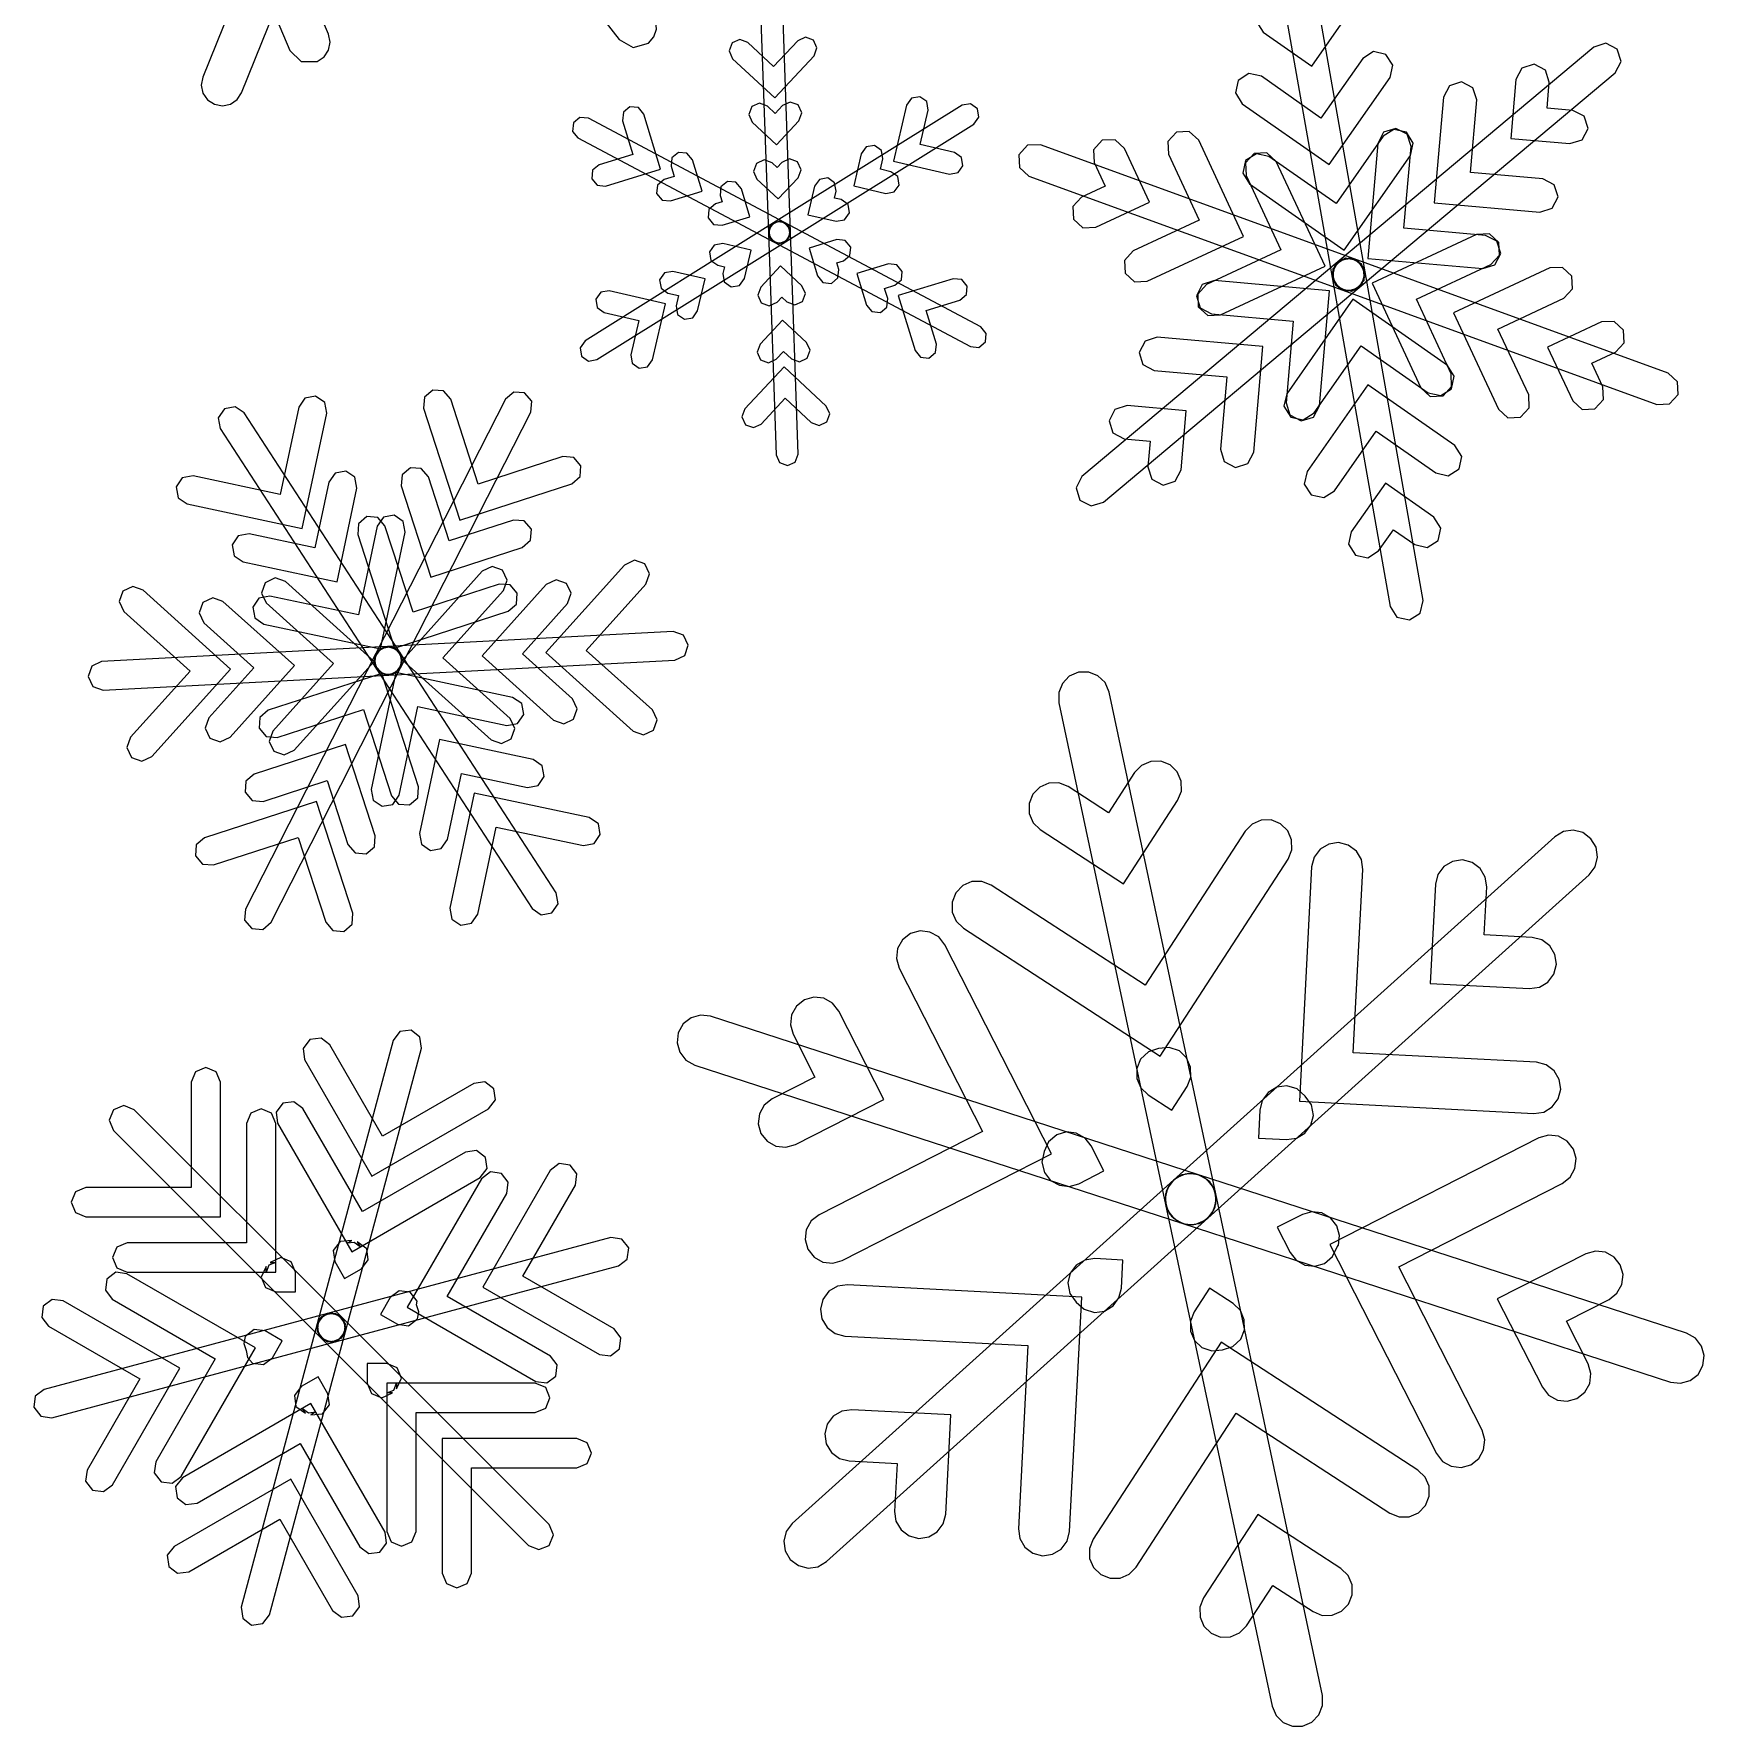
# Model space of a CAD drawing. Extents: x 1 to 82, y 2 to 123.
# Drawn here: x 4.8 to 82.4, y 1.7 to 80.3 of the extents above; entities that cross this region are included whole.
import ezdxf

# ---------------------------------------------------------------- set-up
doc = ezdxf.new("R2010")
doc.units = 0

msp = doc.modelspace()

# ---------------------------------------------------------------- linework, layer by layer
at = {"layer": 'Layer 1', "color": 7}
for points in [[(13.188893, 77.014453), (13.56724, 76.943743), (13.930716, 77.020927), (14.238729, 77.228774), (14.450687, 77.550053), (21.712627, 95.523993), (21.706153, 96.265816), (21.177027, 96.785787), (20.79868, 96.856497), (20.435204, 96.779313), (20.127191, 96.571466), (19.915233, 96.250187), (12.653293, 78.276247), (12.582583, 77.8979), (12.659767, 77.534424), (12.867614, 77.226411), (13.188893, 77.014453), (13.188893, 77.014453)], [(50.542827, 74.67241), (50.568712, 74.079538), (51.00624, 73.678617), (65.5783, 68.374817), (66.171172, 68.400702), (66.572093, 68.83823), (66.546208, 69.431102), (66.10868, 69.832023), (51.53662, 75.135823), (50.943748, 75.109938), (50.542827, 74.67241), (50.542827, 74.67241)], [(30.233819, 65.321831), (30.555291, 65.092527), (30.944749, 65.157699), (39.695369, 70.625679), (39.924673, 70.947151), (39.859501, 71.336609), (39.538029, 71.565913), (39.148571, 71.500741), (30.397951, 66.032761), (30.168647, 65.711289), (30.233819, 65.321831), (30.233819, 65.321831)], [(15.480421, 52.88049), (20.899616, 51.728606), (22.051441, 57.147686), (21.958739, 57.647688), (21.539631, 57.935688), (21.039701, 57.843004), (20.751688, 57.423994), (19.876113, 53.304553), (15.75673, 54.180244), (15.256728, 54.087542), (14.968727, 53.668434), (15.061411, 53.168503), (15.480421, 52.88049), (15.480421, 52.88049)], [(14.923904, 38.744377), (15.430853, 38.704479), (15.817533, 39.034734), (21.850253, 50.874594), (21.890151, 51.381543), (21.559896, 51.768223), (21.052947, 51.808121), (20.666267, 51.477866), (14.633547, 39.638006), (14.593649, 39.131057), (14.923904, 38.744377), (14.923904, 38.744377)], [(25.777707, 28.113988), (25.364279, 28.431181), (24.847654, 28.363128), (20.060439, 25.599261), (17.29641, 30.38657), (16.882983, 30.703763), (16.366357, 30.635709), (16.049165, 30.222282), (16.117218, 29.705657), (19.561997, 23.73925), (25.528438, 27.183901), (25.845721, 27.597314), (25.777707, 28.113988), (25.777707, 28.113988)], [(82.29768, 18.44977), (82.351922, 18.919582), (82.226162, 19.358489), (81.944999, 19.718215), (81.53303, 19.95048), (58.87943, 27.31108), (58.417958, 27.365699), (57.970711, 27.239562), (57.605779, 26.951873), (57.37872, 26.54643), (57.324101, 26.084958), (57.450238, 25.637711), (57.737927, 25.272779), (58.14337, 25.04572), (80.79697, 17.68512), (81.258442, 17.630501), (81.705689, 17.756638), (82.070621, 18.044327), (82.29768, 18.44977), (82.29768, 18.44977)], [(32.427388, 23.913681), (32.110173, 24.327083), (31.593549, 24.395098), (18.440989, 20.870878), (18.027587, 20.553663), (17.959572, 20.037039), (18.276787, 19.623637), (18.793411, 19.555622), (31.945971, 23.079842), (32.359373, 23.397057), (32.427388, 23.913681), (32.427388, 23.913681)], [(28.768751, 16.951267), (28.569316, 17.432727), (28.087834, 17.632111), (21.198419, 17.632044), (21.198358, 10.742594), (21.397735, 10.261157), (21.879146, 10.061715), (22.360583, 10.261092), (22.560025, 10.742502), (22.560088, 16.270449), (28.087871, 16.270479), (28.569309, 16.469856), (28.768751, 16.951267), (28.768751, 16.951267)]]:
    msp.add_lwpolyline(points, close=True, dxfattribs=at)
for points in [[(32.630664, 79.648974), (33.345585, 79.8473), (33.595992, 80.1396), (33.710887, 80.492967), (33.684896, 80.863634), (33.512645, 81.207833), (21.577726, 96.483827), (21.285425, 96.734235), (20.932058, 96.849129), (20.561391, 96.823138), (20.217193, 96.650886), (19.966785, 96.358585), (19.851891, 96.005218), (19.877882, 95.634551), (20.050134, 95.290353), (31.985052, 80.014358), (32.630664, 79.648974), (32.630664, 79.648974)], [(17.225017, 78.992214), (17.966801, 78.998783), (18.28427, 79.21631), (18.486676, 79.527868), (18.557504, 79.892587), (18.480242, 80.269596), (16.44315, 85.069025), (11.643825, 83.031686), (11.326356, 82.814159), (11.12395, 82.502601), (11.053122, 82.137883), (11.130384, 81.760873), (11.347911, 81.443403), (11.659469, 81.240998), (12.024188, 81.170169), (12.401198, 81.247431), (15.416195, 82.527222), (16.695986, 79.512225), (17.225017, 78.992214), (17.225017, 78.992214)], [(62.515472, 84.819826), (62.387109, 84.240451), (65.079913, 68.968777), (65.398768, 68.468285), (65.978133, 68.339843), (66.478625, 68.658698), (66.607067, 69.238063), (63.914262, 84.509737), (63.595407, 85.010229), (63.016043, 85.13867), (62.515472, 84.819826), (62.515472, 84.819826)], [(39.070061, 70.685874), (39.439972, 70.547602), (39.799289, 70.711351), (39.937578, 71.081212), (39.577479, 81.393462), (39.41373, 81.752777), (39.043868, 81.891067), (38.684552, 81.727318), (38.546262, 81.357457), (38.906362, 71.045208), (39.070061, 70.685874), (39.070061, 70.685874)], [(61.688125, 81.448186), (61.559732, 80.868885), (61.878516, 80.368434), (64.135862, 78.787777), (65.716519, 81.045123), (65.845006, 81.624491), (65.526179, 82.125016), (64.946812, 82.253503), (64.446286, 81.934677), (63.754989, 80.947474), (62.767929, 81.638719), (62.188568, 81.767074), (61.688125, 81.448186), (61.688125, 81.448186)], [(37.249568, 79.128815), (39.203983, 77.306318), (41.026479, 79.260732), (41.164729, 79.630557), (41.00102, 79.989839), (40.631131, 80.128174), (40.271775, 79.964412), (39.153011, 78.764616), (37.9533, 79.883433), (37.583421, 80.0217), (37.224109, 79.857921), (37.085859, 79.488096), (37.249568, 79.128815), (37.249568, 79.128815)], [(60.715275, 78.119996), (60.586787, 77.540628), (60.905613, 77.040102), (64.942478, 74.213537), (67.768992, 78.25026), (67.897478, 78.829628), (67.578652, 79.330154), (66.999284, 79.458641), (66.498758, 79.139815), (64.561606, 76.373235), (61.795027, 78.310387), (61.215726, 78.438781), (60.715275, 78.119996), (60.715275, 78.119996)], [(65.07102, 69.171043), (65.24953, 68.605033), (65.77591, 68.331017), (66.341877, 68.50946), (78.221132, 78.477334), (78.495148, 79.003713), (78.316706, 79.56968), (77.790326, 79.843697), (77.224359, 79.665254), (65.345103, 69.69738), (65.07102, 69.171043), (65.07102, 69.171043)], [(73.616738, 78.169676), (73.376597, 75.424422), (76.121851, 75.184281), (76.687737, 75.362737), (76.96175, 75.889037), (76.783366, 76.454998), (76.257045, 76.729079), (75.056589, 76.834025), (75.161588, 78.034623), (74.983101, 78.60059), (74.45669, 78.874574), (73.890723, 78.696087), (73.616738, 78.169676), (73.616738, 78.169676)], [(70.24795, 77.347993), (69.818427, 72.438836), (74.727725, 72.009261), (75.293692, 72.187749), (75.567676, 72.71416), (75.38922, 73.280047), (74.862919, 73.554059), (71.498419, 73.848439), (71.792799, 77.21294), (71.614312, 77.778907), (71.0879, 78.052891), (70.521934, 77.874403), (70.24795, 77.347993), (70.24795, 77.347993)], [(38.162109, 76.174768), (39.279858, 75.132351), (40.322222, 76.250186), (40.460557, 76.620075), (40.296795, 76.979431), (39.926915, 77.117697), (39.567604, 76.953919), (39.228919, 76.590788), (38.865788, 76.929472), (38.495908, 77.067739), (38.136596, 76.90396), (37.99833, 76.53408), (38.162109, 76.174768), (38.162109, 76.174768)], [(38.984439, 70.789711), (39.305911, 70.560407), (39.695369, 70.625579), (48.445989, 76.093559), (48.675293, 76.415031), (48.610121, 76.804489), (48.288649, 77.033793), (47.899191, 76.968621), (39.148571, 71.500641), (38.919267, 71.179169), (38.984439, 70.789711), (38.984439, 70.789711)], [(44.719599, 74.373527), (47.32338, 73.772394), (47.712854, 73.837563), (47.942162, 74.159051), (47.876993, 74.548524), (47.555505, 74.777832), (45.957162, 75.14684), (46.326171, 76.745183), (46.261002, 77.134657), (45.939514, 77.363965), (45.55004, 77.298796), (45.320732, 76.977308), (44.719599, 74.373527)], [(29.817836, 75.7566), (30.069041, 75.451946), (39.179761, 70.607677), (39.572812, 70.569833), (39.877503, 70.821001), (39.915347, 71.214052), (39.664179, 71.518743), (30.55346, 76.363013), (30.160408, 76.400856), (29.855717, 76.149688), (29.817836, 75.7566), (29.817836, 75.7566)], [(30.706565, 73.557166), (30.957719, 73.252526), (31.35072, 73.214663), (33.906268, 73.995947), (33.124984, 76.551495), (32.87383, 76.856135), (32.480829, 76.893998), (32.176112, 76.642847), (32.13824, 76.24979), (32.617904, 74.681039), (31.0491, 74.20146), (30.74438, 73.950262), (30.706565, 73.557166), (30.706565, 73.557166)], [(55.444904, 69.763363), (55.470864, 69.170525), (55.908357, 68.769679), (56.501155, 68.795529), (60.967542, 70.878121), (58.884757, 75.344419), (58.447264, 75.745264), (57.854466, 75.719414), (57.453621, 75.281921), (57.479471, 74.689123), (58.906819, 71.628164), (55.845859, 70.200815), (55.444904, 69.763363), (55.444904, 69.763363)], [(61.061736, 74.399285), (60.93325, 73.819917), (61.252075, 73.319391), (65.642107, 70.245511), (68.716129, 74.635491), (68.844484, 75.214851), (68.525596, 75.715295), (67.946228, 75.843781), (67.445702, 75.524955), (65.261235, 72.405209), (62.141631, 74.589624), (61.562262, 74.718111), (61.061736, 74.399285), (61.061736, 74.399285)], [(67.19887, 75.187729), (66.731881, 69.848865), (72.070692, 69.381734), (72.636658, 69.560222), (72.910643, 70.086632), (72.732155, 70.6526), (72.205744, 70.926584), (68.411873, 71.25847), (68.74381, 75.052482), (68.565323, 75.618449), (68.038912, 75.892433), (67.472951, 75.714049), (67.19887, 75.187729), (67.19887, 75.187729)], [(33.721012, 72.870437), (33.97221, 72.565716), (34.365306, 72.527901), (35.826953, 72.974742), (35.380027, 74.436335), (35.128876, 74.741051), (34.735818, 74.778923), (34.431102, 74.527772), (34.39323, 74.134715), (34.53845, 73.659865), (34.0636, 73.514645), (33.758884, 73.263494), (33.721012, 72.870437), (33.721012, 72.870437)], [(42.874961, 73.220873), (44.364165, 72.877061), (44.753639, 72.94223), (44.982947, 73.263718), (44.917778, 73.653191), (44.59629, 73.882499), (44.112525, 73.994186), (44.224211, 74.477952), (44.159043, 74.867426), (43.837555, 75.096734), (43.448081, 75.031565), (43.218773, 74.710077), (42.874961, 73.220873)], [(53.048875, 72.270063), (53.074835, 71.677225), (53.512373, 71.276283), (54.105268, 71.302178), (56.602754, 72.466775), (55.438158, 74.964262), (55.00062, 75.365205), (54.407726, 75.339309), (54.00688, 74.901816), (54.03273, 74.309019), (54.542032, 73.216817), (53.449831, 72.707516), (53.048875, 72.270063), (53.048875, 72.270063)], [(58.840355, 68.20311), (58.866262, 67.61013), (59.303801, 67.209187), (59.896695, 67.235083), (64.753716, 69.500065), (62.488927, 74.357177), (62.051389, 74.75812), (61.458495, 74.732224), (61.057552, 74.294686), (61.083448, 73.701792), (62.692994, 70.250108), (59.24131, 68.640562), (58.840355, 68.20311), (58.840355, 68.20311)], [(38.379574, 73.538417), (39.367665, 72.616978), (40.289189, 73.605121), (40.427456, 73.975001), (40.263677, 74.334313), (39.893797, 74.472579), (39.534486, 74.308801), (39.316779, 74.075329), (39.083307, 74.293035), (38.713473, 74.431353), (38.354148, 74.267662), (38.215812, 73.897773), (38.379574, 73.538417), (38.379574, 73.538417)], [(36.112944, 71.740654), (36.364095, 71.435938), (36.757152, 71.398065), (38.04926, 71.793149), (37.65423, 73.085173), (37.403032, 73.389892), (37.009936, 73.427707), (36.705292, 73.176507), (36.667486, 72.783467), (36.760812, 72.478187), (36.455532, 72.384862), (36.150816, 72.133711), (36.112944, 71.740654), (36.112944, 71.740654)], [(40.74046, 71.887092), (42.056929, 71.583159), (42.446403, 71.648327), (42.675711, 71.969815), (42.610542, 72.359289), (42.289054, 72.588597), (41.977937, 72.660351), (42.04983, 72.971437), (41.984662, 73.36091), (41.663174, 73.590218), (41.2737, 73.52505), (41.044392, 73.203562), (40.74046, 71.887092)], [(39.43016, 60.373625), (39.800072, 60.235353), (40.159388, 60.399102), (40.297678, 60.768963), (39.937578, 71.081212), (39.773829, 71.440529), (39.403968, 71.578818), (39.044651, 71.415069), (38.906362, 71.045208), (39.266461, 60.732958), (39.43016, 60.373625), (39.43016, 60.373625)], [(38.928555, 70.91233), (39.179761, 70.607677), (48.29048, 65.763407), (48.683532, 65.725564), (48.988223, 65.976732), (49.026066, 66.369783), (48.774899, 66.674474), (39.664179, 71.518743), (39.271128, 71.556587), (38.966437, 71.305419), (38.928555, 70.91233), (38.928555, 70.91233)], [(41.18971, 69.041247), (41.440908, 68.736527), (41.834004, 68.698712), (42.138648, 68.949913), (42.176454, 69.342953), (42.083128, 69.648233), (42.388408, 69.741558), (42.693124, 69.992709), (42.730996, 70.385766), (42.479845, 70.690482), (42.086788, 70.728355), (40.79468, 70.333271), (41.18971, 69.041247)], [(66.933264, 68.706775), (69.198053, 63.849663), (69.635591, 63.44872), (70.228485, 63.474616), (70.629428, 63.912154), (70.603532, 64.505048), (68.993986, 67.956732), (72.44567, 69.566278), (72.846613, 70.003816), (72.820718, 70.59671), (72.383179, 70.997653), (71.790285, 70.971757), (66.933264, 68.706775)], [(36.859367, 68.765505), (37.180766, 68.536202), (37.57024, 68.60137), (37.799548, 68.922858), (38.10348, 70.239328), (36.787011, 70.543261), (36.397537, 70.478093), (36.168229, 70.156605), (36.233398, 69.767131), (36.554886, 69.537823), (36.866003, 69.466069), (36.79411, 69.154983), (36.859367, 68.765505), (36.859367, 68.765505)], [(34.684986, 67.258991), (35.006385, 67.029686), (35.395859, 67.094855), (35.625167, 67.416343), (35.968979, 68.905547), (34.479775, 69.249359), (34.090301, 69.18419), (33.860993, 68.862702), (33.926162, 68.473229), (34.24765, 68.243921), (34.731415, 68.132234), (34.619729, 67.648468), (34.684986, 67.258991), (34.684986, 67.258991)], [(38.580263, 67.792107), (38.950143, 67.653841), (39.309454, 67.817619), (39.527161, 68.051091), (39.760633, 67.833385), (40.130468, 67.695066), (40.489793, 67.858758), (40.628128, 68.228647), (40.464366, 68.588003), (39.476275, 69.509442), (38.554751, 68.521299), (38.416484, 68.151419), (38.580263, 67.792107), (38.580263, 67.792107)], [(43.463913, 67.690085), (43.715064, 67.385369), (44.108122, 67.347497), (44.412838, 67.598648), (44.45071, 67.991705), (44.30549, 68.466555), (44.78034, 68.611775), (45.085056, 68.862926), (45.122928, 69.255983), (44.87173, 69.560704), (44.478634, 69.598519), (43.016987, 69.151678), (43.463913, 67.690085)], [(53.191764, 59.203169), (53.370274, 58.63716), (53.896654, 58.363143), (54.462621, 58.541586), (66.341877, 68.50946), (66.615893, 69.03584), (66.43745, 69.601807), (65.91107, 69.875823), (65.345103, 69.69738), (53.465848, 59.729506), (53.191764, 59.203169), (53.191764, 59.203169)], [(65.208276, 69.548152), (65.079913, 68.968777), (67.772718, 53.697103), (68.091573, 53.196611), (68.670937, 53.06817), (69.171429, 53.387024), (69.299871, 53.966389), (66.607067, 69.238063), (66.288212, 69.738555), (65.708847, 69.866997), (65.208276, 69.548152), (65.208276, 69.548152)], [(65.114887, 69.36861), (65.140772, 68.775738), (65.5783, 68.374817), (80.15036, 63.071017), (80.743232, 63.096902), (81.144153, 63.53443), (81.118268, 64.127302), (80.68074, 64.528223), (66.10868, 69.832023), (65.515808, 69.806138), (65.114887, 69.36861), (65.114887, 69.36861)], [(70.719438, 67.328719), (72.802223, 62.862421), (73.239716, 62.461576), (73.832514, 62.487426), (74.233359, 62.924919), (74.207509, 63.517717), (72.780161, 66.578676), (75.841121, 68.006025), (76.241966, 68.443518), (76.216116, 69.036315), (75.778623, 69.437161), (75.185825, 69.411311), (70.719438, 67.328719)], [(45.718957, 65.574925), (45.97011, 65.270285), (46.363111, 65.232422), (46.667827, 65.483573), (46.7057, 65.87663), (46.226036, 67.445381), (47.79484, 67.92496), (48.09956, 68.176158), (48.137375, 68.569254), (47.886221, 68.873894), (47.49322, 68.911757), (44.937672, 68.130472), (45.718957, 65.574925)], [(58.776337, 68.120208), (58.954825, 67.55424), (59.481236, 67.280256), (63.275107, 66.94837), (62.94317, 63.154358), (63.121657, 62.588391), (63.648068, 62.314407), (64.214029, 62.492791), (64.48811, 63.019111), (64.955099, 68.357974), (59.616288, 68.825106), (59.050322, 68.646618), (58.776337, 68.120208), (58.776337, 68.120208)], [(32.582942, 64.991706), (32.904426, 64.762455), (33.2939, 64.827624), (33.523208, 65.149112), (34.124341, 67.752893), (31.52056, 68.354026), (31.131086, 68.288857), (30.901778, 67.967369), (30.966947, 67.577896), (31.288435, 67.348588), (32.886778, 66.97958), (32.517769, 65.381237), (32.582942, 64.991706), (32.582942, 64.991706)], [(62.970851, 63.571349), (62.842496, 62.991989), (63.161384, 62.491545), (63.740752, 62.363059), (64.241278, 62.681885), (66.425745, 65.801631), (69.545349, 63.617216), (70.124718, 63.488729), (70.625244, 63.807555), (70.75373, 64.386923), (70.434905, 64.887449), (66.044873, 67.961328), (62.970851, 63.571349)], [(38.547145, 65.146989), (38.917025, 65.008723), (39.276336, 65.172501), (39.615021, 65.535632), (39.978152, 65.196948), (40.348032, 65.058681), (40.707344, 65.22246), (40.84561, 65.59234), (40.681831, 65.951652), (39.564082, 66.994069), (38.521718, 65.876234), (38.383383, 65.506345), (38.547145, 65.146989), (38.547145, 65.146989)], [(75.084225, 65.740065), (76.248822, 63.242578), (76.68636, 62.841635), (77.279254, 62.867531), (77.6801, 63.305024), (77.65425, 63.897821), (77.144948, 64.990023), (78.237149, 65.499324), (78.637995, 65.936817), (78.612145, 66.529615), (78.174607, 66.930557), (77.581712, 66.904662), (75.084225, 65.740065)], [(56.119304, 65.49268), (56.29776, 64.926793), (56.824061, 64.652781), (60.188561, 64.358401), (59.894181, 60.9939), (60.072668, 60.427933), (60.59908, 60.153949), (61.165046, 60.332437), (61.43903, 60.858847), (61.868553, 65.768004), (56.959255, 66.197579), (56.393288, 66.019091), (56.119304, 65.49268), (56.119304, 65.49268)], [(37.84292, 62.136581), (38.212809, 61.998246), (38.572165, 62.162008), (39.690929, 63.361804), (40.890639, 62.242986), (41.260519, 62.10472), (41.619831, 62.268499), (41.758081, 62.638324), (41.594372, 62.997605), (39.639958, 64.820102), (37.817461, 62.865687), (37.679211, 62.495862), (37.84292, 62.136581), (37.84292, 62.136581)], [(20.956624, 50.584237), (21.463573, 50.544339), (21.850253, 50.874594), (27.882973, 62.714454), (27.922871, 63.221403), (27.592616, 63.608083), (27.085667, 63.647981), (26.698987, 63.317726), (20.666267, 51.477866), (20.626369, 50.970917), (20.956624, 50.584237), (20.956624, 50.584237)], [(24.585859, 57.707), (29.782172, 59.39538), (30.168871, 59.725642), (30.208763, 60.232611), (29.878501, 60.61931), (29.371532, 60.659202), (25.439041, 59.381461), (24.1613, 63.313952), (23.831038, 63.700651), (23.324069, 63.740543), (22.93737, 63.410282), (22.897478, 62.903313), (24.585859, 57.707)], [(63.917988, 59.95658), (63.789502, 59.377212), (64.108328, 58.876686), (64.687696, 58.748199), (65.188222, 59.067025), (67.125374, 61.833605), (69.891953, 59.896453), (70.471254, 59.768059), (70.971705, 60.086844), (71.100193, 60.666212), (70.781367, 61.166738), (66.744502, 63.993303), (63.917988, 59.95658)], [(11.921909, 58.459352), (17.266244, 57.323475), (18.402237, 62.667751), (18.309535, 63.167752), (17.890427, 63.455753), (17.390497, 63.363069), (17.102484, 62.944059), (16.242798, 58.899537), (12.198161, 59.759281), (11.698159, 59.666579), (11.410158, 59.247471), (11.502791, 58.747413), (11.921909, 58.459352), (11.921909, 58.459352)], [(21.120076, 50.526295), (21.620117, 50.619012), (21.908142, 51.03809), (21.815478, 51.538087), (14.578219, 62.682506), (14.159141, 62.970531), (13.659144, 62.877867), (13.371119, 62.458789), (13.463782, 61.958791), (20.701042, 50.814373), (21.120076, 50.526295), (21.120076, 50.526295)], [(54.72523, 62.317803), (54.903614, 61.751842), (55.429935, 61.477761), (56.630391, 61.372815), (56.525392, 60.172217), (56.703879, 59.60625), (57.23029, 59.332266), (57.796257, 59.510753), (58.070242, 60.037164), (58.310383, 62.782418), (55.565129, 63.022559), (54.999243, 62.844103), (54.72523, 62.317803), (54.72523, 62.317803)], [(14.521909, 55.762496), (18.881693, 54.835824), (19.808365, 59.195608), (19.715751, 59.695595), (19.29673, 59.983667), (18.796672, 59.891035), (18.508612, 59.471917), (17.858249, 56.411886), (14.798102, 57.062308), (14.298099, 56.969606), (14.010099, 56.550498), (14.102801, 56.050496), (14.521909, 55.762496), (14.521909, 55.762496)], [(23.239278, 55.06419), (27.478372, 56.441456), (27.865071, 56.771717), (27.904963, 57.278687), (27.574701, 57.665386), (27.067732, 57.705278), (24.092401, 56.738536), (23.12566, 59.713867), (22.795399, 60.100566), (22.288429, 60.140458), (21.90173, 59.810197), (21.861838, 59.303227), (23.239278, 55.06419)], [(65.970461, 57.161717), (65.841974, 56.582349), (66.160801, 56.081824), (66.740168, 55.953337), (67.240694, 56.272163), (67.931991, 57.259366), (68.919051, 56.568121), (69.498412, 56.439766), (69.998855, 56.758654), (70.127248, 57.337955), (69.808464, 57.838406), (67.551118, 59.419063), (65.970461, 57.161717)], [(21.557245, 51.76302), (26.82634, 53.475049), (27.213039, 53.80531), (27.252931, 54.31228), (26.922669, 54.698979), (26.4157, 54.738871), (22.410368, 53.437366), (21.109038, 57.442755), (20.778777, 57.829454), (20.271807, 57.869346), (19.885108, 57.539084), (19.845216, 57.032115), (21.557245, 51.76302)], [(32.638195, 47.90386), (33.117592, 47.734103), (33.576596, 47.953088), (33.746379, 48.432431), (33.527484, 48.89143), (30.454561, 51.65827), (33.221343, 54.731076), (33.39104, 55.210372), (33.172171, 55.669303), (32.692829, 55.839086), (32.23383, 55.62019), (28.577934, 51.559871), (32.638195, 47.90386)], [(15.955124, 46.975493), (16.434466, 46.80571), (16.893465, 47.024606), (20.600573, 51.141701), (16.483361, 54.848867), (16.004066, 55.018564), (15.545135, 54.799696), (15.375351, 54.320353), (15.594247, 53.861354), (18.724004, 51.043417), (15.905952, 47.913719), (15.736255, 47.434424), (15.955124, 46.975493), (15.955124, 46.975493)], [(26.033159, 47.503593), (26.512454, 47.333896), (26.971385, 47.552764), (27.141169, 48.032107), (26.922273, 48.491106), (23.792516, 51.309043), (26.610568, 54.438741), (26.780265, 54.918036), (26.561396, 55.376967), (26.082054, 55.54675), (25.623055, 55.327854), (21.915947, 51.210759), (26.033159, 47.503593)], [(9.344349, 46.683157), (9.823691, 46.513374), (10.28269, 46.73227), (13.938586, 50.792589), (9.878325, 54.4486), (9.398928, 54.618357), (8.939924, 54.399372), (8.770141, 53.920029), (8.989036, 53.46103), (12.061959, 50.69419), (9.295178, 47.621383), (9.12548, 47.142088), (9.344349, 46.683157), (9.344349, 46.683157)], [(28.928151, 48.422137), (29.407494, 48.252353), (29.866493, 48.471249), (30.036277, 48.950591), (29.817381, 49.409591), (27.492472, 51.502996), (29.585818, 53.827789), (29.755575, 54.307186), (29.53659, 54.766189), (29.05724, 54.93586), (28.598305, 54.716903), (25.615845, 51.404597), (28.928151, 48.422137)], [(12.97993, 47.586271), (13.45928, 47.4166), (13.918215, 47.635557), (16.900675, 50.947863), (13.588369, 53.930323), (13.109026, 54.100107), (12.650027, 53.881211), (12.480243, 53.401869), (12.699139, 52.942869), (15.024048, 50.849464), (12.930702, 48.524671), (12.760945, 48.045274), (12.97993, 47.586271), (12.97993, 47.586271)], [(20.813674, 50.682415), (21.293035, 50.512737), (34.563014, 51.208178), (35.021988, 51.427102), (35.191732, 51.906446), (34.972809, 52.36542), (34.493465, 52.535165), (21.223485, 51.839723), (20.764511, 51.6208), (20.594767, 51.141455), (20.813674, 50.682415), (20.813674, 50.682415)], [(7.543694, 49.986974), (8.023055, 49.817295), (21.293035, 50.512737), (21.752009, 50.73166), (21.921753, 51.211005), (21.70283, 51.669979), (21.223485, 51.839723), (7.953506, 51.144282), (7.494532, 50.925358), (7.324788, 50.446014), (7.543694, 49.986974), (7.543694, 49.986974)], [(28.357336, 39.381876), (28.857376, 39.474593), (29.145401, 39.893671), (29.052738, 40.393669), (21.815478, 51.538087), (21.3964, 51.826112), (20.896403, 51.733448), (20.608378, 51.31437), (20.701042, 50.814373), (27.938301, 39.669954), (28.357336, 39.381876), (28.357336, 39.381876)], [(21.737729, 44.52312), (22.244713, 44.483114), (22.631412, 44.813376), (22.671304, 45.320345), (20.959275, 50.58944), (15.69018, 48.877411), (15.303481, 48.54715), (15.263589, 48.04018), (15.593851, 47.653481), (16.10082, 47.613589), (20.106152, 48.915094), (21.407482, 44.909705), (21.737729, 44.52312), (21.737729, 44.52312)], [(20.976889, 44.416772), (21.47682, 44.509455), (21.764833, 44.928465), (22.640408, 49.047906), (26.75979, 48.172216), (27.259792, 48.264918), (27.547793, 48.684026), (27.455109, 49.183957), (27.036099, 49.47197), (21.616904, 50.623854), (20.465079, 45.204774), (20.557781, 44.704772), (20.976889, 44.416772), (20.976889, 44.416772)], [(59.510345, 25.529752), (59.682477, 25.961378), (59.676334, 26.42602), (54.724001, 49.724913), (54.536067, 50.158896), (54.207703, 50.476116), (53.784349, 50.647062), (53.311446, 50.642226), (52.877463, 50.454293), (52.560244, 50.125929), (52.389297, 49.702575), (52.394133, 49.229673), (57.346466, 25.93078), (57.534399, 25.496796), (57.862763, 25.179577), (58.286117, 25.00863), (58.75902, 25.013466), (59.186036, 25.196878), (59.510345, 25.529752), (59.510345, 25.529752)], [(19.721048, 42.251892), (20.228091, 42.212002), (20.61479, 42.542263), (20.654682, 43.049233), (19.277242, 47.28827), (15.038148, 45.911004), (14.651449, 45.580743), (14.611557, 45.073773), (14.941819, 44.687074), (15.448788, 44.647182), (18.424119, 45.613924), (19.39086, 42.638593), (19.721048, 42.251892), (19.721048, 42.251892)], [(23.21979, 42.368793), (23.719848, 42.461425), (24.007908, 42.880543), (24.658271, 45.940574), (27.718418, 45.290152), (28.218421, 45.382854), (28.506421, 45.801962), (28.413719, 46.301964), (27.994611, 46.589964), (23.634827, 47.516636), (22.708155, 43.156852), (22.800769, 42.656865), (23.21979, 42.368793), (23.21979, 42.368793)], [(57.909361, 44.688809), (58.081577, 45.120462), (58.075478, 45.585161), (57.891995, 46.012147), (57.559065, 46.3364), (57.127412, 46.508616), (56.662712, 46.502518), (56.235727, 46.319035), (55.911473, 45.986105), (54.698304, 44.117658), (52.82993, 45.331049), (52.398325, 45.503279), (51.933665, 45.497229), (51.506691, 45.313819), (51.182409, 44.980973), (51.010193, 44.54932), (51.016292, 44.08462), (51.199776, 43.657635), (51.532706, 43.333381), (55.398526, 40.822839), (57.909361, 44.688809)], [(24.626093, 38.896707), (25.126024, 38.989391), (25.414037, 39.408401), (26.273722, 43.452923), (30.318359, 42.593179), (30.818361, 42.685881), (31.106362, 43.104989), (31.013729, 43.605047), (30.594611, 43.893108), (25.250276, 45.028985), (24.114283, 39.684709), (24.206985, 39.184708), (24.626093, 38.896707), (24.626093, 38.896707)], [(18.685524, 38.651747), (19.192451, 38.611917), (19.57915, 38.942178), (19.619042, 39.449147), (17.930661, 44.64546), (12.734348, 42.95708), (12.347649, 42.626818), (12.307757, 42.119849), (12.638019, 41.73315), (13.144988, 41.693258), (17.077479, 42.970999), (18.35522, 39.038508), (18.685524, 38.651747), (18.685524, 38.651747)], [(63.034036, 41.962948), (63.206266, 42.394553), (63.200216, 42.859213), (63.016806, 43.286187), (62.68396, 43.610469), (62.252356, 43.782699), (61.787696, 43.776649), (61.360723, 43.593239), (61.03644, 43.260394), (56.398468, 36.118451), (49.256746, 40.756352), (48.825141, 40.928582), (48.360482, 40.922531), (47.933509, 40.739122), (47.609226, 40.406277), (47.43701, 39.974623), (47.443108, 39.509924), (47.626592, 39.082938), (47.959522, 38.758684), (57.098912, 32.823559), (63.034036, 41.962948)], [(77.402096, 42.054295), (77.335382, 42.51422), (77.097726, 42.913596), (76.717982, 43.195474), (76.275002, 43.306016), (75.822893, 43.242388), (75.415763, 43.001753), (57.714496, 27.06346), (57.432618, 26.683716), (57.322076, 26.240735), (57.385705, 25.788626), (57.62634, 25.381496), (58.006084, 25.099618), (58.449065, 24.989076), (58.901174, 25.052705), (59.308304, 25.29334), (77.009571, 41.231633), (77.28765, 41.603926), (77.402096, 42.054295), (77.402096, 42.054295)], [(75.69438, 31.280858), (75.627671, 31.740744), (75.390048, 32.140094), (75.017687, 32.418109), (74.567278, 32.532463), (66.063413, 32.97812), (66.509142, 41.482206), (66.442434, 41.942092), (66.204811, 42.341441), (65.832449, 42.619456), (65.38204, 42.73381), (64.922153, 42.667102), (64.522803, 42.429478), (64.244788, 42.057117), (64.130434, 41.606707), (63.560054, 30.724207), (74.442554, 30.153826), (74.902492, 30.220462), (75.301909, 30.458052), (75.579986, 30.830417), (75.69438, 31.280858), (75.69438, 31.280858)], [(75.492553, 37.082129), (75.425845, 37.542016), (75.188221, 37.941366), (74.81586, 38.219382), (74.36545, 38.333735), (72.14069, 38.450284), (72.257461, 40.674972), (72.190825, 41.134909), (71.953236, 41.534327), (71.58087, 41.812404), (71.130429, 41.926797), (70.670492, 41.860162), (70.271075, 41.622572), (69.992998, 41.250207), (69.878604, 40.799767), (69.637553, 36.196299), (74.240727, 35.955099), (74.700664, 36.021734), (75.100081, 36.259323), (75.378159, 36.631689), (75.492553, 37.082129), (75.492553, 37.082129)], [(52.050257, 28.277752), (47.102882, 37.987522), (46.81519, 38.352475), (46.409733, 38.579546), (45.948242, 38.634163), (45.50098, 38.508011), (45.136027, 38.220319), (44.908956, 37.814862), (44.854339, 37.353371), (44.980491, 36.906109), (48.846675, 29.318659), (41.259075, 25.452769), (40.894122, 25.165077), (40.667051, 24.759619), (40.612434, 24.298128), (40.738586, 23.850867), (41.026278, 23.485914), (41.431735, 23.258843), (41.893226, 23.204225), (42.340488, 23.330377), (52.050257, 28.277752)], [(44.272595, 30.804868), (42.179814, 34.912182), (41.892122, 35.277135), (41.486665, 35.504206), (41.025174, 35.558823), (40.577912, 35.432671), (40.212959, 35.144979), (39.985888, 34.739522), (39.931271, 34.278031), (40.057423, 33.830769), (41.069013, 31.845775), (39.083869, 30.834477), (38.718916, 30.546786), (38.491845, 30.141328), (38.437227, 29.679837), (38.563379, 29.232576), (38.851071, 28.867623), (39.256528, 28.640552), (39.71802, 28.585934), (40.165281, 28.712086), (44.272595, 30.804868)], [(59.64408, 25.81037), (59.698322, 26.280182), (59.572562, 26.719089), (59.291399, 27.078815), (58.87943, 27.31108), (36.22583, 34.67168), (35.756018, 34.725922), (35.317111, 34.600162), (34.957385, 34.318999), (34.72512, 33.90703), (34.670878, 33.437218), (34.796638, 32.998311), (35.077801, 32.638585), (35.48977, 32.40632), (58.14337, 25.04572), (58.613182, 24.991478), (59.052089, 25.117238), (59.411815, 25.398401), (59.64408, 25.81037), (59.64408, 25.81037)], [(22.731094, 33.706221), (22.317629, 34.023432), (21.80101, 33.955419), (21.483794, 33.542023), (17.959578, 20.389462), (18.027592, 19.872843), (18.440988, 19.555628), (18.957607, 19.623642), (19.274822, 20.037038), (22.799038, 33.189599), (22.731094, 33.706221), (22.731094, 33.706221)], [(26.164509, 31.301047), (25.751082, 31.61824), (25.234456, 31.550186), (20.999829, 29.105365), (18.555008, 33.339992), (18.141581, 33.657185), (17.624955, 33.589132), (17.307673, 33.175719), (17.375688, 32.659044), (20.501422, 27.245226), (25.915241, 30.37096), (26.232524, 30.784373), (26.164509, 31.301047), (26.164509, 31.301047)], [(58.343605, 31.411457), (58.515835, 31.843061), (58.509784, 32.30772), (58.326375, 32.734694), (57.99353, 33.058976), (57.521454, 33.22079), (57.024522, 33.174981), (56.551639, 33.014774), (56.18598, 32.674805), (56.013764, 32.243152), (56.019862, 31.778452), (56.203346, 31.351466), (56.536276, 31.027212), (57.631916, 30.315595), (58.343605, 31.411457)], [(13.46948, 31.612379), (13.270046, 32.093839), (12.788564, 32.293224), (12.307127, 32.093847), (12.107685, 31.612436), (12.107723, 26.722731), (7.218018, 26.722693), (6.73658, 26.523316), (6.537138, 26.041906), (6.736573, 25.560445), (7.218055, 25.361061), (13.469427, 25.361007), (13.46948, 31.612379)], [(64.211195, 30.067255), (64.1152, 30.557224), (63.826796, 30.964788), (63.451696, 31.293938), (62.974667, 31.440507), (62.514781, 31.373798), (62.115431, 31.136175), (61.837416, 30.763814), (61.723062, 30.313404), (61.6547, 29.008514), (62.959369, 28.940223), (63.419307, 29.006859), (63.818724, 29.244448), (64.096801, 29.616814), (64.211195, 30.067255), (64.211195, 30.067255)], [(19.298081, 20.213286), (19.098611, 20.694666), (9.470267, 30.323007), (8.988853, 30.522409), (8.507441, 30.323001), (8.308038, 29.841587), (8.507445, 29.360175), (18.135789, 19.731834), (18.617203, 19.532431), (19.098616, 19.731839), (19.298081, 20.213286), (19.298081, 20.213286)], [(16.036042, 29.683906), (15.836665, 30.165343), (15.355254, 30.364785), (14.873817, 30.165408), (14.674375, 29.683998), (14.674312, 24.156051), (9.146529, 24.156021), (8.665091, 23.956644), (8.465649, 23.475233), (8.665084, 22.993773), (9.146566, 22.794389), (16.035981, 22.794456), (16.036042, 29.683906)], [(54.488838, 27.48541), (53.895637, 28.649632), (53.607945, 29.014585), (53.202487, 29.241656), (52.740996, 29.296273), (52.293735, 29.170121), (51.917478, 28.842122), (51.708684, 28.388736), (51.611108, 27.899214), (51.722714, 27.412698), (52.010405, 27.047745), (52.415863, 26.820674), (52.877354, 26.766056), (53.324615, 26.892209), (54.488838, 27.48541)], [(76.355624, 27.597344), (76.410269, 28.05874), (76.284214, 28.505933), (75.996522, 28.870886), (75.591065, 29.097957), (75.129574, 29.152575), (74.682312, 29.026423), (64.972543, 24.079048), (69.919918, 14.369278), (70.20761, 14.004325), (70.613067, 13.777254), (71.074558, 13.722637), (71.52182, 13.848789), (71.886773, 14.136481), (72.113844, 14.541938), (72.168461, 15.003429), (72.042309, 15.450691), (68.176125, 23.038141), (75.763725, 26.904031), (76.128635, 27.191814), (76.355624, 27.597344), (76.355624, 27.597344)], [(30.02214, 27.347102), (29.704855, 27.76057), (29.188293, 27.828548), (28.774927, 27.511396), (25.649196, 22.097469), (31.063123, 18.971737), (31.579685, 18.903759), (31.993051, 19.220911), (32.061076, 19.737553), (31.743843, 20.150966), (27.509306, 22.595884), (29.954062, 26.830515), (30.02214, 27.347102), (30.02214, 27.347102)], [(26.835159, 26.960387), (26.517908, 27.373726), (26.001265, 27.441752), (25.587852, 27.124518), (22.143088, 21.158009), (28.109597, 17.713245), (28.62624, 17.645219), (29.039652, 17.962453), (29.107678, 18.479095), (28.790445, 18.892508), (24.003199, 21.656425), (26.767116, 26.443671), (26.835159, 26.960387), (26.835159, 26.960387)], [(59.700829, 26.116002), (59.634116, 26.575928), (59.39646, 26.975304), (59.016716, 27.257182), (58.573735, 27.367724), (58.121626, 27.304095), (57.714496, 27.06346), (40.013229, 11.125167), (39.731352, 10.745423), (39.62081, 10.302443), (39.684439, 9.850334), (39.925074, 9.443204), (40.304818, 9.161326), (40.747798, 9.050784), (41.199907, 9.114412), (41.607037, 9.355047), (59.308304, 25.29334), (59.586383, 25.665633), (59.700829, 26.116002), (59.700829, 26.116002)], [(64.462678, 2.230859), (64.63481, 2.662485), (64.628667, 3.127127), (59.676334, 26.42602), (59.488401, 26.860004), (59.160037, 27.177223), (58.736683, 27.34817), (58.26378, 27.343334), (57.829796, 27.155401), (57.512577, 26.827037), (57.34163, 26.403683), (57.346466, 25.93078), (62.298799, 2.631887), (62.486733, 2.197904), (62.815097, 1.880684), (63.238451, 1.709738), (63.711354, 1.714574), (64.138369, 1.897985), (64.462678, 2.230859), (64.462678, 2.230859)], [(65.371718, 24.035441), (65.426269, 24.496895), (65.300086, 24.944102), (65.012395, 25.309055), (64.606937, 25.536126), (64.145446, 25.590744), (63.698185, 25.464591), (62.533962, 24.87139), (63.127163, 23.707168), (63.414855, 23.342215), (63.820313, 23.115144), (64.281804, 23.060527), (64.729065, 23.186679), (65.105322, 23.514678), (65.314116, 23.968064), (65.371718, 24.035441), (65.371718, 24.035441)], [(20.264254, 23.87786), (19.820472, 24.191079), (19.953103, 23.961199), (19.678057, 24.172329), (19.334167, 24.127128), (19.564012, 24.259888), (19.023144, 24.210502), (18.705861, 23.797089), (18.773876, 23.280414), (19.228239, 22.493574), (20.015081, 22.947936), (20.332231, 23.361301), (20.264254, 23.87786), (20.264254, 23.87786)], [(78.53076, 22.215414), (78.585485, 22.676915), (78.459421, 23.124224), (78.171729, 23.489177), (77.766272, 23.716248), (77.304781, 23.770865), (76.85752, 23.644713), (72.750205, 21.551932), (74.842987, 17.444618), (75.130679, 17.079665), (75.536136, 16.852594), (75.997627, 16.797977), (76.444888, 16.924129), (76.809841, 17.211821), (77.036912, 17.617278), (77.091529, 18.078769), (76.965377, 18.526031), (75.953787, 20.511025), (77.938931, 21.522323), (78.303766, 21.810017), (78.53076, 22.215414), (78.53076, 22.215414)], [(16.947931, 22.791154), (16.748497, 23.272614), (16.267015, 23.471999), (15.773917, 23.244334), (16.039348, 23.244283), (15.718931, 23.111484), (15.586299, 22.791117), (15.586221, 23.056514), (15.358503, 22.563367), (15.557914, 22.082025), (16.039256, 21.882617), (16.947863, 21.882548), (16.947931, 22.791154)], [(55.299738, 22.043396), (55.3681, 23.348286), (54.063431, 23.416577), (53.603493, 23.349941), (53.204076, 23.112352), (52.925999, 22.739986), (52.811605, 22.289545), (52.9076, 21.799576), (53.196004, 21.392012), (53.571104, 21.062862), (54.048133, 20.916293), (54.508019, 20.983002), (54.907369, 21.220625), (55.185384, 21.592986), (55.299738, 22.043396), (55.299738, 22.043396)], [(15.091312, 19.268491), (9.124803, 22.713255), (8.60816, 22.781281), (8.194748, 22.464047), (8.126722, 21.947405), (8.443955, 21.533992), (13.231201, 18.770075), (10.467284, 13.982829), (10.399259, 13.466187), (10.716492, 13.052774), (11.233135, 12.984748), (11.646548, 13.301982), (15.091312, 19.268491)], [(52.892366, 10.750093), (53.462746, 21.632593), (42.580246, 22.202974), (42.120308, 22.136338), (41.720891, 21.898748), (41.442814, 21.526383), (41.32842, 21.075942), (41.395129, 20.616056), (41.632752, 20.216706), (42.005113, 19.938691), (42.455522, 19.824337), (50.959387, 19.37868), (50.513658, 10.874594), (50.580366, 10.414708), (50.817989, 10.015359), (51.190351, 9.737344), (51.64076, 9.62299), (52.100647, 9.689698), (52.499997, 9.927322), (52.778012, 10.299683), (52.892366, 10.750093), (52.892366, 10.750093)], [(60.83682, 19.681995), (61.009036, 20.113648), (61.002938, 20.578348), (60.819454, 21.005334), (60.486524, 21.329588), (59.390884, 22.041205), (58.679195, 20.945343), (58.506965, 20.513739), (58.513016, 20.04908), (58.696425, 19.622106), (59.02927, 19.297824), (59.501346, 19.13601), (59.998278, 19.181819), (60.471161, 19.342026), (60.83682, 19.681995), (60.83682, 19.681995)], [(11.585204, 18.329031), (6.171277, 21.454763), (5.654715, 21.522741), (5.241349, 21.205589), (5.173324, 20.688947), (5.490557, 20.275534), (9.725094, 17.830616), (7.280338, 13.595985), (7.212313, 13.079343), (7.529545, 12.66593), (8.046107, 12.597952), (8.459473, 12.915104), (11.585204, 18.329031)], [(22.599126, 21.446916), (22.281875, 21.860256), (21.765242, 21.928355), (21.351785, 21.61118), (20.897576, 20.824279), (21.684383, 20.369907), (22.201035, 20.301955), (22.614403, 20.619246), (22.67943, 20.951562), (22.576325, 21.274102), (22.599124, 21.446923), (22.599126, 21.446916)], [(19.274828, 20.389461), (18.957613, 20.802863), (18.440989, 20.870878), (5.288429, 17.346658), (4.875027, 17.029443), (4.807012, 16.512819), (5.124227, 16.099417), (5.640851, 16.031402), (18.793411, 19.555622), (19.206813, 19.872837), (19.274828, 20.389461), (19.274828, 20.389461)], [(19.206878, 20.55366), (18.793412, 20.870872), (18.276793, 20.802858), (17.959578, 20.389462), (14.435362, 7.236901), (14.503376, 6.720283), (14.916771, 6.403068), (15.43339, 6.471081), (15.750606, 6.884477), (19.274822, 20.037038), (19.206878, 20.55366), (19.206878, 20.55366)], [(28.926425, 10.584945), (28.726955, 11.066325), (19.098611, 20.694666), (18.617197, 20.894069), (18.135784, 20.694661), (17.936381, 20.213247), (18.135789, 19.731834), (27.764133, 10.103493), (28.245547, 9.904091), (28.726959, 10.103499), (28.926425, 10.584945), (28.926425, 10.584945)], [(16.336824, 19.602225), (15.550016, 20.056596), (15.033364, 20.124549), (14.619996, 19.807257), (14.554969, 19.474941), (14.658075, 19.152402), (14.730053, 18.821521), (14.952525, 18.566241), (15.469159, 18.498142), (15.882616, 18.815317), (16.336824, 19.602225)], [(69.413574, 11.950523), (69.58579, 12.382177), (69.579692, 12.846876), (69.396208, 13.273862), (69.063278, 13.598116), (59.923888, 19.533241), (53.988764, 10.393852), (53.816534, 9.962247), (53.822584, 9.497587), (54.005994, 9.070613), (54.33884, 8.746331), (54.770444, 8.574101), (55.235104, 8.580151), (55.662077, 8.763561), (55.98636, 9.096406), (60.624332, 16.238349), (67.766054, 11.600448), (68.197659, 11.428218), (68.662318, 11.434269), (69.089291, 11.617678), (69.413574, 11.950523), (69.413574, 11.950523)], [(21.875897, 17.863133), (21.676486, 18.344475), (21.195144, 18.543884), (20.286537, 18.543952), (20.286469, 17.635346), (20.485903, 17.153886), (20.967385, 16.954501), (21.460483, 17.182166), (21.195052, 17.182217), (21.515469, 17.315016), (21.648101, 17.635383), (21.648179, 17.369986), (21.875897, 17.863133), (21.875897, 17.863133)], [(18.460524, 17.146086), (18.006161, 17.932926), (17.219319, 17.478564), (16.902169, 17.0652), (16.970146, 16.54864), (17.413928, 16.235421), (17.281297, 16.465301), (17.556343, 16.254171), (17.900233, 16.299372), (17.670388, 16.166612), (18.211256, 16.215998), (18.528539, 16.629411), (18.460524, 17.146086), (18.460524, 17.146086)], [(21.117182, 10.720843), (17.672403, 16.68725), (11.705962, 13.242599), (11.388679, 12.829186), (11.456693, 12.312512), (11.870121, 11.995319), (12.386746, 12.063372), (17.173961, 14.827239), (19.93799, 10.03993), (20.351417, 9.722737), (20.868043, 9.790791), (21.185235, 10.204218), (21.117182, 10.720843), (21.117182, 10.720843)], [(47.144196, 11.557033), (47.385247, 16.160501), (42.782073, 16.401701), (42.322136, 16.335066), (41.922719, 16.097477), (41.644641, 15.725111), (41.530247, 15.274671), (41.596956, 14.814784), (41.834579, 14.415434), (42.206941, 14.137419), (42.65735, 14.023066), (44.88211, 13.906516), (44.765339, 11.681828), (44.831975, 11.221891), (45.069564, 10.822473), (45.44193, 10.544396), (45.892371, 10.430003), (46.352308, 10.496638), (46.751725, 10.734228), (47.029802, 11.106593), (47.144196, 11.557033), (47.144196, 11.557033)], [(30.697262, 14.384594), (30.497827, 14.866055), (30.016345, 15.065439), (23.764973, 15.065493), (23.76492, 8.814121), (23.964354, 8.332661), (24.445836, 8.133276), (24.927273, 8.332653), (25.126715, 8.814064), (25.126677, 13.703769), (30.016382, 13.703807), (30.49782, 13.903184), (30.697262, 14.384594), (30.697262, 14.384594)], [(19.858712, 7.767456), (16.732978, 13.181274), (11.319159, 10.05554), (11.001876, 9.642127), (11.069891, 9.125453), (11.483318, 8.80826), (11.999944, 8.876314), (16.234571, 11.321135), (18.679392, 7.086508), (19.092819, 6.769315), (19.609445, 6.837368), (19.926727, 7.250781), (19.858712, 7.767456), (19.858712, 7.767456)], [(65.840391, 7.375827), (66.012607, 7.80748), (66.006508, 8.27218), (65.823024, 8.699165), (65.490094, 9.023419), (61.624274, 11.533961), (59.113439, 7.667991), (58.941223, 7.236338), (58.947322, 6.771639), (59.130805, 6.344653), (59.463735, 6.0204), (59.895388, 5.848184), (60.360088, 5.854282), (60.787073, 6.037765), (61.111327, 6.370695), (62.324496, 8.239142), (64.192871, 7.025752), (64.624475, 6.853522), (65.089135, 6.859572), (65.516109, 7.042981), (65.840391, 7.375827), (65.840391, 7.375827)]]:
    msp.add_lwpolyline(points, dxfattribs=at)

doc.saveas('drawing.dxf')
